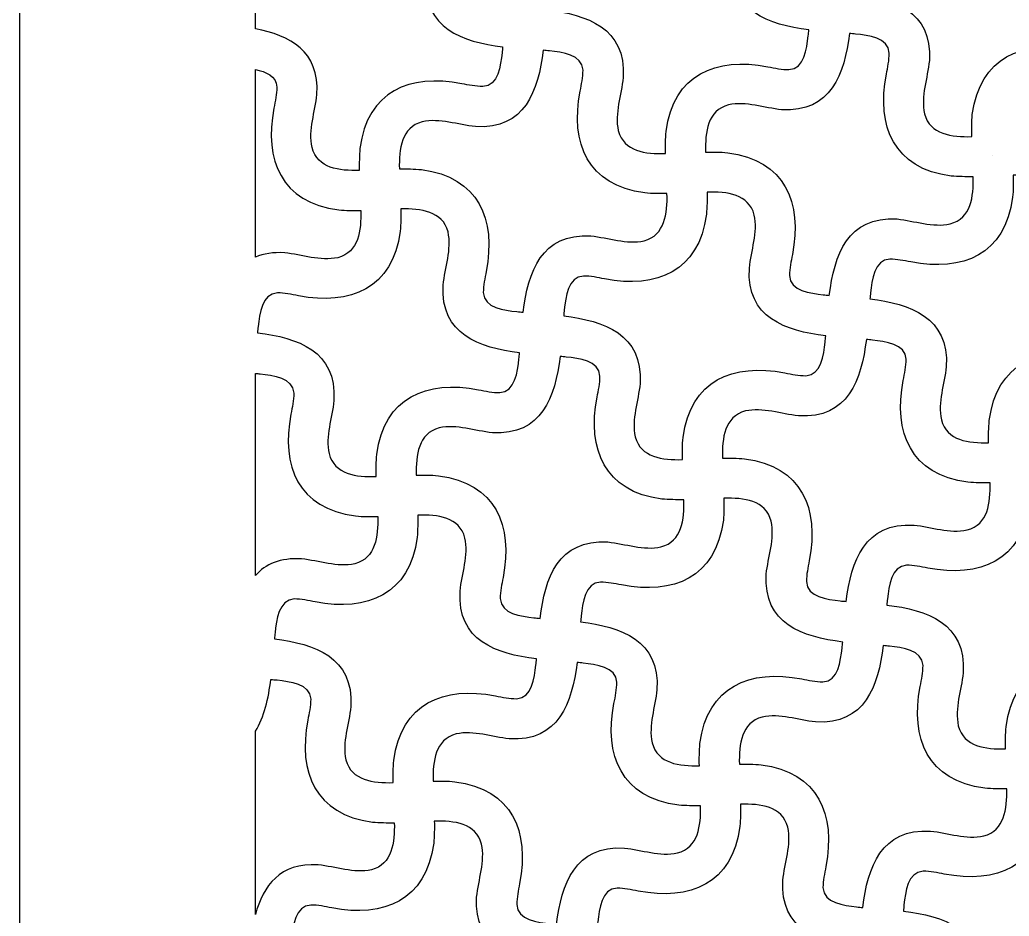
# Model space of a CAD drawing. Header units: centimetres. Extents: x 14.9 to 19.8, y -9 to 9.
# Drawn here: x 14.876 to 17.282, y -0.349 to 1.831 of the extents above; entities that cross this region are included whole.
import ezdxf

# ---------------------------------------------------------------- set-up
doc = ezdxf.new("R2010")
doc.units = ezdxf.units.CM
doc.header["$MEASUREMENT"] = 0
doc.layers.add('layer 1', color=7, linetype='Continuous')

msp = doc.modelspace()

# ---------------------------------------------------------------- linework, layer by layer
at = {"layer": 'layer 1', "color": 250}
msp.add_open_spline([(19.7855, 9.00077), (18.14914, 9.00077), (16.51278, 9.00077), (14.87641, 9.00077), (14.87641, 9.00077), (14.87641, 3.53168), (14.87641, -1.93741), (14.87641, -7.4065), (14.87641, -7.4065), (14.87643, -7.4065), (14.87644, -7.4065), (14.87645, -7.4065), (14.87645, -7.4065), (14.87645, -7.93741), (14.87645, -8.46832), (14.87645, -8.99923), (14.87645, -8.99923), (15.06736, -8.99923), (15.25827, -8.99923), (15.44918, -8.99923), (15.44918, -8.99923), (15.44918, -8.91741), (15.44918, -8.83559), (15.44918, -8.75378), (15.44918, -8.75378), (15.65112, -8.75378), (15.85306, -8.75378), (16.055, -8.75378), (16.055, -8.75378), (16.055, -8.5939), (16.055, -8.43402), (16.055, -8.27413), (16.055, -8.27413), (16.1367, -8.27251), (16.2184, -8.27088), (16.30009, -8.26924), (16.30009, -8.26924), (16.3146, -8.31061), (16.33361, -8.34649), (16.36518, -8.37815), (16.36518, -8.37815), (16.39609, -8.40916), (16.42803, -8.42833), (16.46555, -8.43705), (16.46555, -8.43705), (16.5152, -8.4486), (16.56764, -8.44357), (16.6075, -8.4088), (16.6075, -8.4088), (16.64607, -8.37513), (16.66833, -8.32123), (16.67633, -8.2698), (16.67633, -8.2698), (16.69915, -8.27211), (16.71856, -8.27158), (16.73687, -8.26896), (16.73687, -8.26896), (16.82824, -8.25588), (16.87139, -8.19807), (16.87911, -8.11089), (16.87911, -8.11089), (16.881, -8.08953), (16.87949, -8.06844), (16.87271, -8.04988), (16.87271, -8.04988), (16.87414, -8.05023), (16.87558, -8.05059), (16.87701, -8.05095), (16.87701, -8.05095), (16.90926, -8.0621), (16.9415, -8.07324), (16.97374, -8.08439), (16.97374, -8.08439), (16.99308, -8.28195), (17.14564, -8.43577), (17.33098, -8.43577), (17.33098, -8.43577), (17.51631, -8.43577), (17.66888, -8.28195), (17.68822, -8.08439), (17.68822, -8.08439), (17.72046, -8.07324), (17.7527, -8.0621), (17.78494, -8.05095), (17.78494, -8.05095), (17.78638, -8.05059), (17.78781, -8.05023), (17.78925, -8.04988), (17.78925, -8.04988), (17.78246, -8.06844), (17.78096, -8.08953), (17.78285, -8.11089), (17.78285, -8.11089), (17.79056, -8.19807), (17.83372, -8.25588), (17.92508, -8.26896), (17.92508, -8.26896), (17.94339, -8.27158), (17.96281, -8.27211), (17.98563, -8.2698), (17.98563, -8.2698), (17.99362, -8.32123), (18.01588, -8.37513), (18.05446, -8.4088), (18.05446, -8.4088), (18.09432, -8.44357), (18.14676, -8.4486), (18.19641, -8.43705), (18.19641, -8.43705), (18.23393, -8.42833), (18.26587, -8.40916), (18.29678, -8.37815), (18.29678, -8.37815), (18.32835, -8.34649), (18.34735, -8.31061), (18.36186, -8.26924), (18.36186, -8.26924), (18.44356, -8.27088), (18.52526, -8.27251), (18.60696, -8.27413), (18.60696, -8.27413), (18.60696, -8.43402), (18.60696, -8.5939), (18.60696, -8.75378), (18.60696, -8.75378), (18.80889, -8.75378), (19.01084, -8.75378), (19.21278, -8.75378), (19.21278, -8.75378), (19.21278, -8.83559), (19.21278, -8.91741), (19.21278, -8.99923), (19.21278, -8.99923), (19.40368, -8.99923), (19.59459, -8.99923), (19.7855, -8.99923), (19.7855, -8.99923), (19.7855, -8.46832), (19.7855, -7.93741), (19.7855, -7.4065), (19.7855, -7.4065), (19.7855, -1.93741), (19.7855, 3.53168), (19.7855, 9.00077)], degree=3, knots=[0, 0, 0, 0, 0.027027, 0.027027, 0.027027, 0.027027, 0.0540541, 0.0540541, 0.0540541, 0.0540541, 0.0810811, 0.0810811, 0.0810811, 0.0810811, 0.1081081, 0.1081081, 0.1081081, 0.1081081, 0.1351351, 0.1351351, 0.1351351, 0.1351351, 0.1621622, 0.1621622, 0.1621622, 0.1621622, 0.1891892, 0.1891892, 0.1891892, 0.1891892, 0.2162162, 0.2162162, 0.2162162, 0.2162162, 0.2432432, 0.2432432, 0.2432432, 0.2432432, 0.2702703, 0.2702703, 0.2702703, 0.2702703, 0.2972973, 0.2972973, 0.2972973, 0.2972973, 0.3243243, 0.3243243, 0.3243243, 0.3243243, 0.3513514, 0.3513514, 0.3513514, 0.3513514, 0.3783784, 0.3783784, 0.3783784, 0.3783784, 0.4054054, 0.4054054, 0.4054054, 0.4054054, 0.4324324, 0.4324324, 0.4324324, 0.4324324, 0.4594595, 0.4594595, 0.4594595, 0.4594595, 0.4864865, 0.4864865, 0.4864865, 0.4864865, 0.5135135, 0.5135135, 0.5135135, 0.5135135, 0.5405405, 0.5405405, 0.5405405, 0.5405405, 0.5675676, 0.5675676, 0.5675676, 0.5675676, 0.5945946, 0.5945946, 0.5945946, 0.5945946, 0.6216216, 0.6216216, 0.6216216, 0.6216216, 0.6486486, 0.6486486, 0.6486486, 0.6486486, 0.6756757, 0.6756757, 0.6756757, 0.6756757, 0.7027027, 0.7027027, 0.7027027, 0.7027027, 0.7297297, 0.7297297, 0.7297297, 0.7297297, 0.7567568, 0.7567568, 0.7567568, 0.7567568, 0.7837838, 0.7837838, 0.7837838, 0.7837838, 0.8108108, 0.8108108, 0.8108108, 0.8108108, 0.8378378, 0.8378378, 0.8378378, 0.8378378, 0.8648649, 0.8648649, 0.8648649, 0.8648649, 0.8918919, 0.8918919, 0.8918919, 0.8918919, 0.9189189, 0.9189189, 0.9189189, 0.9189189, 0.9459459, 0.9459459, 0.9459459, 0.9459459, 1, 1, 1, 1], dxfattribs=at)
at = {"layer": 'layer 1', "color": 7}
for points, knots in [([(17.19051, 1.5465), (17.14209, 1.54537), (17.0892, 1.55131), (17.07572, 1.6022), (17.07572, 1.6022), (17.06632, 1.64505), (17.08329, 1.68885), (17.08758, 1.7315), (17.08758, 1.7315), (17.0948, 1.85198), (16.99972, 1.88413), (16.90184, 1.89627), (16.90184, 1.89627), (16.90231, 1.90131), (16.90281, 1.9063), (16.90336, 1.9112), (16.90336, 1.9112), (16.9069, 1.94158), (16.91206, 1.99131), (16.95013, 1.9931), (16.95013, 1.9931), (16.96743, 1.9929), (16.98436, 1.98935), (17.00129, 1.98606), (17.00129, 1.98606), (17.12754, 1.96173), (17.23064, 2.00372), (17.24884, 2.14336), (17.24884, 2.14336), (17.2504, 2.16135), (17.25059, 2.17923), (17.25029, 2.19714), (17.25029, 2.19714), (17.29871, 2.19827), (17.3516, 2.19233), (17.36508, 2.14144), (17.36508, 2.14144), (17.37448, 2.09857), (17.35751, 2.05479), (17.35322, 2.01214), (17.35322, 2.01214), (17.346, 1.89165), (17.44107, 1.85951), (17.53895, 1.84736), (17.53895, 1.84736), (17.53848, 1.84233), (17.53799, 1.83734), (17.53744, 1.83243), (17.53744, 1.83243), (17.5339, 1.80206), (17.52873, 1.75233), (17.49066, 1.75053), (17.49066, 1.75053), (17.47336, 1.75074), (17.45644, 1.75429), (17.43951, 1.75757), (17.43951, 1.75757), (17.31326, 1.78191), (17.21016, 1.73991), (17.19196, 1.60028), (17.19196, 1.60028), (17.1904, 1.58228), (17.19021, 1.56441), (17.19051, 1.5465)], [0, 0, 0, 0, 0.0588235, 0.0588235, 0.0588235, 0.0588235, 0.1176471, 0.1176471, 0.1176471, 0.1176471, 0.1764706, 0.1764706, 0.1764706, 0.1764706, 0.2352941, 0.2352941, 0.2352941, 0.2352941, 0.2941176, 0.2941176, 0.2941176, 0.2941176, 0.3529412, 0.3529412, 0.3529412, 0.3529412, 0.4117647, 0.4117647, 0.4117647, 0.4117647, 0.4705882, 0.4705882, 0.4705882, 0.4705882, 0.5294118, 0.5294118, 0.5294118, 0.5294118, 0.5882353, 0.5882353, 0.5882353, 0.5882353, 0.6470588, 0.6470588, 0.6470588, 0.6470588, 0.7058824, 0.7058824, 0.7058824, 0.7058824, 0.7647059, 0.7647059, 0.7647059, 0.7647059, 0.8235294, 0.8235294, 0.8235294, 0.8235294, 0.8823529, 0.8823529, 0.8823529, 0.8823529, 1, 1, 1, 1]), ([(16.1575, 1.85517), (16.15796, 1.8602), (16.15846, 1.86519), (16.15901, 1.8701), (16.15901, 1.8701), (16.16255, 1.90048), (16.16771, 1.9502), (16.20578, 1.95199), (16.20578, 1.95199), (16.22309, 1.9518), (16.24001, 1.94824), (16.25694, 1.94496), (16.25694, 1.94496), (16.3832, 1.92063), (16.48629, 1.96261), (16.50449, 2.10225), (16.50449, 2.10225), (16.50604, 2.12025), (16.50624, 2.13811), (16.50594, 2.15603), (16.50594, 2.15603), (16.55436, 2.15716), (16.60725, 2.15122), (16.62073, 2.10032), (16.62073, 2.10032), (16.63014, 2.05747), (16.61316, 2.01367), (16.60887, 1.97102), (16.60887, 1.97102), (16.60165, 1.85055), (16.69672, 1.8184), (16.7946, 1.80625), (16.7946, 1.80625), (16.79414, 1.80122), (16.79363, 1.79623), (16.79309, 1.79132), (16.79309, 1.79132), (16.78955, 1.76095), (16.78439, 1.71122), (16.74632, 1.70943), (16.74632, 1.70943), (16.72901, 1.70962), (16.71209, 1.71318), (16.69516, 1.71646), (16.69516, 1.71646), (16.5689, 1.74079), (16.4658, 1.69881), (16.44761, 1.55917), (16.44761, 1.55917), (16.44605, 1.54118), (16.44585, 1.5233), (16.44616, 1.5054), (16.44616, 1.5054), (16.39773, 1.50426), (16.34485, 1.5102), (16.33137, 1.56109), (16.33137, 1.56109), (16.32197, 1.60395), (16.33894, 1.64775), (16.34324, 1.6904), (16.34324, 1.6904), (16.35044, 1.81087), (16.25538, 1.84302), (16.1575, 1.85517)], [0, 0, 0, 0, 0.0588235, 0.0588235, 0.0588235, 0.0588235, 0.1176471, 0.1176471, 0.1176471, 0.1176471, 0.1764706, 0.1764706, 0.1764706, 0.1764706, 0.2352941, 0.2352941, 0.2352941, 0.2352941, 0.2941176, 0.2941176, 0.2941176, 0.2941176, 0.3529412, 0.3529412, 0.3529412, 0.3529412, 0.4117647, 0.4117647, 0.4117647, 0.4117647, 0.4705882, 0.4705882, 0.4705882, 0.4705882, 0.5294118, 0.5294118, 0.5294118, 0.5294118, 0.5882353, 0.5882353, 0.5882353, 0.5882353, 0.6470588, 0.6470588, 0.6470588, 0.6470588, 0.7058824, 0.7058824, 0.7058824, 0.7058824, 0.7647059, 0.7647059, 0.7647059, 0.7647059, 0.8235294, 0.8235294, 0.8235294, 0.8235294, 0.8823529, 0.8823529, 0.8823529, 0.8823529, 1, 1, 1, 1]), ([(15.44915, 1.9083), (15.44915, 1.87503), (15.44915, 1.84177), (15.44915, 1.8085), (15.44915, 1.8085), (15.53297, 1.79261), (15.60521, 1.75487), (15.59888, 1.64929), (15.59888, 1.64929), (15.59459, 1.60664), (15.57762, 1.56284), (15.58702, 1.51999), (15.58702, 1.51999), (15.6005, 1.46909), (15.65339, 1.46315), (15.70181, 1.46428), (15.70181, 1.46428), (15.70151, 1.48219), (15.70171, 1.50006), (15.70326, 1.51806), (15.70326, 1.51806), (15.72146, 1.6577), (15.82456, 1.69969), (15.95081, 1.67535), (15.95081, 1.67535), (15.96774, 1.67207), (15.98466, 1.66851), (16.00197, 1.66833), (16.00197, 1.66833), (16.04003, 1.67011), (16.0452, 1.71985), (16.04874, 1.75022), (16.04874, 1.75022), (16.04929, 1.75513), (16.04979, 1.76011), (16.05025, 1.76515), (16.05025, 1.76515), (15.95237, 1.77729), (15.8573, 1.80945), (15.86451, 1.92992), (15.86451, 1.92992), (15.8688, 1.97257), (15.88578, 2.01637), (15.87638, 2.05922), (15.87638, 2.05922), (15.8629, 2.11011), (15.81002, 2.11605), (15.7616, 2.11492), (15.7616, 2.11492), (15.7619, 2.09701), (15.7617, 2.07913), (15.76014, 2.06114), (15.76014, 2.06114), (15.74195, 1.9215), (15.63885, 1.87952), (15.51259, 1.90385), (15.51259, 1.90385), (15.49566, 1.90714), (15.47874, 1.91068), (15.46143, 1.91088), (15.46143, 1.91088), (15.45688, 1.91067), (15.45281, 1.90977), (15.44915, 1.9083)], [0, 0, 0, 0, 0.0588235, 0.0588235, 0.0588235, 0.0588235, 0.1176471, 0.1176471, 0.1176471, 0.1176471, 0.1764706, 0.1764706, 0.1764706, 0.1764706, 0.2352941, 0.2352941, 0.2352941, 0.2352941, 0.2941176, 0.2941176, 0.2941176, 0.2941176, 0.3529412, 0.3529412, 0.3529412, 0.3529412, 0.4117647, 0.4117647, 0.4117647, 0.4117647, 0.4705882, 0.4705882, 0.4705882, 0.4705882, 0.5294118, 0.5294118, 0.5294118, 0.5294118, 0.5882353, 0.5882353, 0.5882353, 0.5882353, 0.6470588, 0.6470588, 0.6470588, 0.6470588, 0.7058824, 0.7058824, 0.7058824, 0.7058824, 0.7647059, 0.7647059, 0.7647059, 0.7647059, 0.8235294, 0.8235294, 0.8235294, 0.8235294, 0.8823529, 0.8823529, 0.8823529, 0.8823529, 1, 1, 1, 1]), ([(16.54347, 1.50897), (16.54234, 1.5574), (16.54826, 1.61029), (16.59916, 1.62377), (16.59916, 1.62377), (16.64202, 1.63317), (16.68582, 1.61619), (16.72847, 1.61191), (16.72847, 1.61191), (16.84894, 1.60469), (16.88109, 1.69976), (16.89323, 1.79764), (16.89323, 1.79764), (16.89827, 1.79718), (16.90325, 1.79667), (16.90816, 1.79613), (16.90816, 1.79613), (16.93854, 1.79259), (16.98828, 1.78742), (16.99006, 1.74936), (16.99006, 1.74936), (16.98986, 1.73206), (16.98632, 1.71513), (16.98303, 1.6982), (16.98303, 1.6982), (16.9587, 1.57194), (17.00068, 1.46884), (17.14031, 1.45064), (17.14031, 1.45064), (17.15832, 1.44909), (17.17619, 1.44889), (17.1941, 1.44919), (17.1941, 1.44919), (17.19523, 1.40077), (17.18929, 1.34789), (17.13839, 1.33441), (17.13839, 1.33441), (17.09555, 1.32501), (17.05175, 1.34199), (17.00909, 1.34627), (17.00909, 1.34627), (16.88862, 1.35348), (16.85647, 1.25841), (16.84432, 1.16054), (16.84432, 1.16054), (16.83929, 1.161), (16.83431, 1.1615), (16.8294, 1.16205), (16.8294, 1.16205), (16.79902, 1.16558), (16.74929, 1.17076), (16.74749, 1.20882), (16.74749, 1.20882), (16.74769, 1.22613), (16.75124, 1.24305), (16.75453, 1.25997), (16.75453, 1.25997), (16.77886, 1.38624), (16.73687, 1.48934), (16.59724, 1.50753), (16.59724, 1.50753), (16.57925, 1.50909), (16.56137, 1.50927), (16.54347, 1.50897)], [0, 0, 0, 0, 0.0588235, 0.0588235, 0.0588235, 0.0588235, 0.1176471, 0.1176471, 0.1176471, 0.1176471, 0.1764706, 0.1764706, 0.1764706, 0.1764706, 0.2352941, 0.2352941, 0.2352941, 0.2352941, 0.2941176, 0.2941176, 0.2941176, 0.2941176, 0.3529412, 0.3529412, 0.3529412, 0.3529412, 0.4117647, 0.4117647, 0.4117647, 0.4117647, 0.4705882, 0.4705882, 0.4705882, 0.4705882, 0.5294118, 0.5294118, 0.5294118, 0.5294118, 0.5882353, 0.5882353, 0.5882353, 0.5882353, 0.6470588, 0.6470588, 0.6470588, 0.6470588, 0.7058824, 0.7058824, 0.7058824, 0.7058824, 0.7647059, 0.7647059, 0.7647059, 0.7647059, 0.8235294, 0.8235294, 0.8235294, 0.8235294, 0.8823529, 0.8823529, 0.8823529, 0.8823529, 1, 1, 1, 1]), ([(15.79911, 1.46787), (15.79798, 1.51629), (15.80392, 1.56918), (15.85481, 1.58266), (15.85481, 1.58266), (15.89767, 1.59207), (15.94147, 1.57509), (15.98411, 1.5708), (15.98411, 1.5708), (16.10459, 1.56358), (16.13674, 1.65866), (16.14889, 1.75653), (16.14889, 1.75653), (16.15392, 1.75607), (16.15891, 1.75557), (16.16381, 1.75502), (16.16381, 1.75502), (16.1942, 1.75148), (16.24392, 1.74632), (16.24572, 1.70825), (16.24572, 1.70825), (16.24552, 1.69095), (16.24196, 1.67402), (16.23869, 1.65709), (16.23869, 1.65709), (16.21435, 1.53084), (16.25633, 1.42774), (16.39596, 1.40954), (16.39596, 1.40954), (16.41396, 1.40799), (16.43184, 1.40779), (16.44975, 1.40809), (16.44975, 1.40809), (16.45088, 1.35967), (16.44494, 1.30678), (16.39404, 1.29331), (16.39404, 1.29331), (16.35119, 1.2839), (16.30739, 1.30087), (16.26474, 1.30516), (16.26474, 1.30516), (16.14427, 1.31238), (16.11212, 1.2173), (16.09998, 1.11943), (16.09998, 1.11943), (16.09494, 1.1199), (16.08995, 1.12039), (16.08504, 1.12094), (16.08504, 1.12094), (16.05467, 1.12448), (16.00494, 1.12964), (16.00315, 1.16772), (16.00315, 1.16772), (16.00335, 1.18502), (16.00689, 1.20194), (16.01018, 1.21887), (16.01018, 1.21887), (16.03451, 1.34513), (15.99253, 1.44823), (15.85289, 1.46642), (15.85289, 1.46642), (15.83489, 1.46798), (15.81702, 1.46818), (15.79911, 1.46787)], [0, 0, 0, 0, 0.0588235, 0.0588235, 0.0588235, 0.0588235, 0.1176471, 0.1176471, 0.1176471, 0.1176471, 0.1764706, 0.1764706, 0.1764706, 0.1764706, 0.2352941, 0.2352941, 0.2352941, 0.2352941, 0.2941176, 0.2941176, 0.2941176, 0.2941176, 0.3529412, 0.3529412, 0.3529412, 0.3529412, 0.4117647, 0.4117647, 0.4117647, 0.4117647, 0.4705882, 0.4705882, 0.4705882, 0.4705882, 0.5294118, 0.5294118, 0.5294118, 0.5294118, 0.5882353, 0.5882353, 0.5882353, 0.5882353, 0.6470588, 0.6470588, 0.6470588, 0.6470588, 0.7058824, 0.7058824, 0.7058824, 0.7058824, 0.7647059, 0.7647059, 0.7647059, 0.7647059, 0.8235294, 0.8235294, 0.8235294, 0.8235294, 0.8823529, 0.8823529, 0.8823529, 0.8823529, 1, 1, 1, 1]), ([(15.44915, 1.70966), (15.44915, 1.55759), (15.44915, 1.40552), (15.44915, 1.25345), (15.44915, 1.25345), (15.4686, 1.26179), (15.49205, 1.26575), (15.52039, 1.26405), (15.52039, 1.26405), (15.56304, 1.25977), (15.60684, 1.24279), (15.64969, 1.25219), (15.64969, 1.25219), (15.70059, 1.26567), (15.70653, 1.31856), (15.70541, 1.36698), (15.70541, 1.36698), (15.6875, 1.36668), (15.66962, 1.36687), (15.65162, 1.36842), (15.65162, 1.36842), (15.51199, 1.38663), (15.47, 1.48973), (15.49433, 1.61599), (15.49433, 1.61599), (15.49762, 1.63292), (15.50116, 1.64984), (15.50136, 1.66714), (15.50136, 1.66714), (15.50009, 1.69417), (15.47466, 1.70461), (15.44915, 1.70966)], [0, 0, 0, 0, 0.1111111, 0.1111111, 0.1111111, 0.1111111, 0.2222222, 0.2222222, 0.2222222, 0.2222222, 0.3333333, 0.3333333, 0.3333333, 0.3333333, 0.4444444, 0.4444444, 0.4444444, 0.4444444, 0.5555556, 0.5555556, 0.5555556, 0.5555556, 0.6666667, 0.6666667, 0.6666667, 0.6666667, 0.7777778, 0.7777778, 0.7777778, 0.7777778, 1, 1, 1, 1]), ([(17.24095, 1.49964), (17.24095, 1.49964), (17.24095, 1.49964), (17.24095, 1.49964), (17.24095, 1.49964), (17.24095, 1.49964), (17.24095, 1.49964), (17.24095, 1.49964), (17.24095, 1.49964), (17.24095, 1.49964), (17.24095, 1.49964), (17.24095, 1.49964), (17.24095, 1.49964), (17.24095, 1.49964), (17.24095, 1.49964), (17.24095, 1.49964)], [0, 0, 0, 0, 0.2, 0.2, 0.2, 0.2, 0.4, 0.4, 0.4, 0.4, 0.6, 0.6, 0.6, 0.6, 1, 1, 1, 1]), ([(17.23162, 0.80215), (17.18319, 0.80102), (17.13031, 0.80696), (17.11683, 0.85786), (17.11683, 0.85786), (17.10743, 0.90071), (17.12439, 0.94451), (17.12869, 0.98715), (17.12869, 0.98715), (17.13591, 1.10763), (17.04083, 1.13978), (16.94296, 1.15192), (16.94296, 1.15192), (16.94343, 1.15697), (16.94392, 1.16195), (16.94447, 1.16685), (16.94447, 1.16685), (16.948, 1.19723), (16.95318, 1.24697), (16.99124, 1.24875), (16.99124, 1.24875), (17.00854, 1.24855), (17.02547, 1.24501), (17.04239, 1.24172), (17.04239, 1.24172), (17.16865, 1.21739), (17.27176, 1.25938), (17.28995, 1.39901), (17.28995, 1.39901), (17.29151, 1.417), (17.2917, 1.43488), (17.29139, 1.4528), (17.29139, 1.4528), (17.33982, 1.45392), (17.39271, 1.44798), (17.40619, 1.39708), (17.40619, 1.39708), (17.41559, 1.35423), (17.39861, 1.31043), (17.39433, 1.26778), (17.39433, 1.26778), (17.38711, 1.14731), (17.48218, 1.11516), (17.58006, 1.10301), (17.58006, 1.10301), (17.57959, 1.09797), (17.5791, 1.09299), (17.57855, 1.08809), (17.57855, 1.08809), (17.57501, 1.05771), (17.56984, 1.00797), (17.53177, 1.00619), (17.53177, 1.00619), (17.51448, 1.00638), (17.49755, 1.00994), (17.48061, 1.01321), (17.48061, 1.01321), (17.35436, 1.03755), (17.25126, 0.99556), (17.23306, 0.85593), (17.23306, 0.85593), (17.23151, 0.83793), (17.23131, 0.82005), (17.23162, 0.80215)], [0, 0, 0, 0, 0.0588235, 0.0588235, 0.0588235, 0.0588235, 0.1176471, 0.1176471, 0.1176471, 0.1176471, 0.1764706, 0.1764706, 0.1764706, 0.1764706, 0.2352941, 0.2352941, 0.2352941, 0.2352941, 0.2941176, 0.2941176, 0.2941176, 0.2941176, 0.3529412, 0.3529412, 0.3529412, 0.3529412, 0.4117647, 0.4117647, 0.4117647, 0.4117647, 0.4705882, 0.4705882, 0.4705882, 0.4705882, 0.5294118, 0.5294118, 0.5294118, 0.5294118, 0.5882353, 0.5882353, 0.5882353, 0.5882353, 0.6470588, 0.6470588, 0.6470588, 0.6470588, 0.7058824, 0.7058824, 0.7058824, 0.7058824, 0.7647059, 0.7647059, 0.7647059, 0.7647059, 0.8235294, 0.8235294, 0.8235294, 0.8235294, 0.8823529, 0.8823529, 0.8823529, 0.8823529, 1, 1, 1, 1]), ([(16.48727, 0.76104), (16.43884, 0.7599), (16.38596, 0.76585), (16.37247, 0.81675), (16.37247, 0.81675), (16.36309, 0.8596), (16.38005, 0.9034), (16.38434, 0.94604), (16.38434, 0.94604), (16.39156, 1.06652), (16.29648, 1.09867), (16.19861, 1.11081), (16.19861, 1.11081), (16.19908, 1.11585), (16.19957, 1.12083), (16.20012, 1.12574), (16.20012, 1.12574), (16.20365, 1.15612), (16.20882, 1.20586), (16.24689, 1.20764), (16.24689, 1.20764), (16.2642, 1.20744), (16.28112, 1.2039), (16.29805, 1.20061), (16.29805, 1.20061), (16.42431, 1.17628), (16.52741, 1.21826), (16.5456, 1.3579), (16.5456, 1.3579), (16.54716, 1.3759), (16.54735, 1.39378), (16.54705, 1.41168), (16.54705, 1.41168), (16.59548, 1.41281), (16.64835, 1.40687), (16.66184, 1.35597), (16.66184, 1.35597), (16.67124, 1.31312), (16.65427, 1.26933), (16.64998, 1.22667), (16.64998, 1.22667), (16.64276, 1.1062), (16.73783, 1.07405), (16.83571, 1.0619), (16.83571, 1.0619), (16.83525, 1.05687), (16.83474, 1.05189), (16.83419, 1.04698), (16.83419, 1.04698), (16.83066, 1.0166), (16.8255, 0.96687), (16.78742, 0.96508), (16.78742, 0.96508), (16.77013, 0.96528), (16.7532, 0.96882), (16.73627, 0.97211), (16.73627, 0.97211), (16.61001, 0.99644), (16.50692, 0.95445), (16.48872, 0.81483), (16.48872, 0.81483), (16.48716, 0.79683), (16.48697, 0.77895), (16.48727, 0.76104)], [0, 0, 0, 0, 0.0588235, 0.0588235, 0.0588235, 0.0588235, 0.1176471, 0.1176471, 0.1176471, 0.1176471, 0.1764706, 0.1764706, 0.1764706, 0.1764706, 0.2352941, 0.2352941, 0.2352941, 0.2352941, 0.2941176, 0.2941176, 0.2941176, 0.2941176, 0.3529412, 0.3529412, 0.3529412, 0.3529412, 0.4117647, 0.4117647, 0.4117647, 0.4117647, 0.4705882, 0.4705882, 0.4705882, 0.4705882, 0.5294118, 0.5294118, 0.5294118, 0.5294118, 0.5882353, 0.5882353, 0.5882353, 0.5882353, 0.6470588, 0.6470588, 0.6470588, 0.6470588, 0.7058824, 0.7058824, 0.7058824, 0.7058824, 0.7647059, 0.7647059, 0.7647059, 0.7647059, 0.8235294, 0.8235294, 0.8235294, 0.8235294, 0.8823529, 0.8823529, 0.8823529, 0.8823529, 1, 1, 1, 1]), ([(15.74292, 0.71993), (15.6945, 0.7188), (15.64161, 0.72474), (15.62813, 0.77564), (15.62813, 0.77564), (15.61873, 0.81849), (15.6357, 0.86229), (15.63999, 0.90494), (15.63999, 0.90494), (15.6472, 1.02542), (15.55213, 1.05757), (15.45426, 1.0697), (15.45426, 1.0697), (15.45472, 1.07475), (15.45522, 1.07973), (15.45577, 1.08464), (15.45577, 1.08464), (15.4593, 1.11502), (15.46447, 1.16475), (15.50254, 1.16654), (15.50254, 1.16654), (15.51984, 1.16634), (15.53677, 1.16279), (15.55369, 1.1595), (15.55369, 1.1595), (15.67995, 1.13517), (15.78305, 1.17716), (15.80125, 1.3168), (15.80125, 1.3168), (15.80281, 1.33479), (15.803, 1.35266), (15.8027, 1.37058), (15.8027, 1.37058), (15.85112, 1.3717), (15.90401, 1.36577), (15.91749, 1.31486), (15.91749, 1.31486), (15.92689, 1.27201), (15.90992, 1.22822), (15.90563, 1.18557), (15.90563, 1.18557), (15.89841, 1.06509), (15.99349, 1.03295), (16.09135, 1.0208), (16.09135, 1.0208), (16.0909, 1.01576), (16.09039, 1.01078), (16.08985, 1.00587), (16.08985, 1.00587), (16.08632, 0.97549), (16.08114, 0.92576), (16.04307, 0.92397), (16.04307, 0.92397), (16.02578, 0.92416), (16.00886, 0.92772), (15.99191, 0.931), (15.99191, 0.931), (15.86567, 0.95534), (15.76256, 0.91335), (15.74436, 0.77372), (15.74436, 0.77372), (15.74281, 0.75571), (15.74262, 0.73783), (15.74292, 0.71993)], [0, 0, 0, 0, 0.0588235, 0.0588235, 0.0588235, 0.0588235, 0.1176471, 0.1176471, 0.1176471, 0.1176471, 0.1764706, 0.1764706, 0.1764706, 0.1764706, 0.2352941, 0.2352941, 0.2352941, 0.2352941, 0.2941176, 0.2941176, 0.2941176, 0.2941176, 0.3529412, 0.3529412, 0.3529412, 0.3529412, 0.4117647, 0.4117647, 0.4117647, 0.4117647, 0.4705882, 0.4705882, 0.4705882, 0.4705882, 0.5294118, 0.5294118, 0.5294118, 0.5294118, 0.5882353, 0.5882353, 0.5882353, 0.5882353, 0.6470588, 0.6470588, 0.6470588, 0.6470588, 0.7058824, 0.7058824, 0.7058824, 0.7058824, 0.7647059, 0.7647059, 0.7647059, 0.7647059, 0.8235294, 0.8235294, 0.8235294, 0.8235294, 0.8823529, 0.8823529, 0.8823529, 0.8823529, 1, 1, 1, 1]), ([(16.88543, 0.41619), (16.88039, 0.41665), (16.87541, 0.41715), (16.8705, 0.4177), (16.8705, 0.4177), (16.84013, 0.42123), (16.79039, 0.4264), (16.7886, 0.46447), (16.7886, 0.46447), (16.7888, 0.48177), (16.79236, 0.49869), (16.79564, 0.51563), (16.79564, 0.51563), (16.81997, 0.64188), (16.77798, 0.74498), (16.63835, 0.76319), (16.63835, 0.76319), (16.62035, 0.76474), (16.60247, 0.76493), (16.58457, 0.76463), (16.58457, 0.76463), (16.58345, 0.81305), (16.58937, 0.86595), (16.64027, 0.87942), (16.64027, 0.87942), (16.68312, 0.88882), (16.72693, 0.87185), (16.76958, 0.86756), (16.76958, 0.86756), (16.89005, 0.86035), (16.92219, 0.95542), (16.93434, 1.05329), (16.93434, 1.05329), (16.93939, 1.05283), (16.94437, 1.05232), (16.94928, 1.05178), (16.94928, 1.05178), (16.97965, 1.04825), (17.02939, 1.04307), (17.03117, 1.005), (17.03117, 1.005), (17.03097, 0.98771), (17.02743, 0.97079), (17.02414, 0.95385), (17.02414, 0.95385), (16.99981, 0.82759), (17.0418, 0.72449), (17.18143, 0.7063), (17.18143, 0.7063), (17.19942, 0.70474), (17.2173, 0.70455), (17.2352, 0.70484), (17.2352, 0.70484), (17.23634, 0.65642), (17.23039, 0.60354), (17.1795, 0.59006), (17.1795, 0.59006), (17.13665, 0.58065), (17.09285, 0.59763), (17.05021, 0.60192), (17.05021, 0.60192), (16.92973, 0.60914), (16.89758, 0.51406), (16.88543, 0.41619)], [0, 0, 0, 0, 0.0588235, 0.0588235, 0.0588235, 0.0588235, 0.1176471, 0.1176471, 0.1176471, 0.1176471, 0.1764706, 0.1764706, 0.1764706, 0.1764706, 0.2352941, 0.2352941, 0.2352941, 0.2352941, 0.2941176, 0.2941176, 0.2941176, 0.2941176, 0.3529412, 0.3529412, 0.3529412, 0.3529412, 0.4117647, 0.4117647, 0.4117647, 0.4117647, 0.4705882, 0.4705882, 0.4705882, 0.4705882, 0.5294118, 0.5294118, 0.5294118, 0.5294118, 0.5882353, 0.5882353, 0.5882353, 0.5882353, 0.6470588, 0.6470588, 0.6470588, 0.6470588, 0.7058824, 0.7058824, 0.7058824, 0.7058824, 0.7647059, 0.7647059, 0.7647059, 0.7647059, 0.8235294, 0.8235294, 0.8235294, 0.8235294, 0.8823529, 0.8823529, 0.8823529, 0.8823529, 1, 1, 1, 1]), ([(15.84022, 0.72352), (15.83909, 0.77194), (15.84503, 0.82483), (15.89593, 0.83831), (15.89593, 0.83831), (15.93878, 0.84772), (15.98257, 0.83074), (16.02522, 0.82645), (16.02522, 0.82645), (16.1457, 0.81923), (16.17785, 0.91431), (16.18999, 1.01218), (16.18999, 1.01218), (16.19503, 1.01172), (16.20002, 1.01121), (16.20492, 1.01067), (16.20492, 1.01067), (16.2353, 1.00714), (16.28503, 1.00197), (16.28682, 0.9639), (16.28682, 0.9639), (16.28662, 0.9466), (16.28308, 0.92967), (16.27979, 0.91274), (16.27979, 0.91274), (16.25546, 0.78648), (16.29744, 0.68338), (16.43708, 0.66519), (16.43708, 0.66519), (16.45507, 0.66363), (16.47296, 0.66343), (16.49086, 0.66373), (16.49086, 0.66373), (16.49198, 0.61531), (16.48605, 0.56243), (16.43515, 0.54895), (16.43515, 0.54895), (16.39229, 0.53955), (16.3485, 0.55653), (16.30585, 0.56082), (16.30585, 0.56082), (16.18537, 0.56803), (16.15323, 0.47296), (16.14108, 0.37508), (16.14108, 0.37508), (16.13604, 0.37554), (16.13106, 0.37604), (16.12616, 0.37659), (16.12616, 0.37659), (16.09577, 0.38013), (16.04604, 0.3853), (16.04425, 0.42336), (16.04425, 0.42336), (16.04445, 0.44067), (16.04801, 0.45759), (16.05128, 0.47452), (16.05128, 0.47452), (16.07562, 0.60078), (16.03363, 0.70389), (15.894, 0.72207), (15.894, 0.72207), (15.876, 0.72362), (15.85813, 0.72382), (15.84022, 0.72352)], [0, 0, 0, 0, 0.0588235, 0.0588235, 0.0588235, 0.0588235, 0.1176471, 0.1176471, 0.1176471, 0.1176471, 0.1764706, 0.1764706, 0.1764706, 0.1764706, 0.2352941, 0.2352941, 0.2352941, 0.2352941, 0.2941176, 0.2941176, 0.2941176, 0.2941176, 0.3529412, 0.3529412, 0.3529412, 0.3529412, 0.4117647, 0.4117647, 0.4117647, 0.4117647, 0.4705882, 0.4705882, 0.4705882, 0.4705882, 0.5294118, 0.5294118, 0.5294118, 0.5294118, 0.5882353, 0.5882353, 0.5882353, 0.5882353, 0.6470588, 0.6470588, 0.6470588, 0.6470588, 0.7058824, 0.7058824, 0.7058824, 0.7058824, 0.7647059, 0.7647059, 0.7647059, 0.7647059, 0.8235294, 0.8235294, 0.8235294, 0.8235294, 0.8823529, 0.8823529, 0.8823529, 0.8823529, 1, 1, 1, 1]), ([(15.44915, 0.97074), (15.44915, 0.80703), (15.44915, 0.64332), (15.44915, 0.4796), (15.44915, 0.4796), (15.47374, 0.50677), (15.50934, 0.52283), (15.5615, 0.5197), (15.5615, 0.5197), (15.60415, 0.51542), (15.64795, 0.49843), (15.6908, 0.50785), (15.6908, 0.50785), (15.74169, 0.52132), (15.74763, 0.57421), (15.7465, 0.62264), (15.7465, 0.62264), (15.7286, 0.62233), (15.71072, 0.62252), (15.69273, 0.62408), (15.69273, 0.62408), (15.55308, 0.64228), (15.51111, 0.74538), (15.53544, 0.87163), (15.53544, 0.87163), (15.53872, 0.88857), (15.54227, 0.90549), (15.54247, 0.92279), (15.54247, 0.92279), (15.54068, 0.96086), (15.49095, 0.96603), (15.46057, 0.96956), (15.46057, 0.96956), (15.4568, 0.96998), (15.45299, 0.97038), (15.44915, 0.97074)], [0, 0, 0, 0, 0.1, 0.1, 0.1, 0.1, 0.2, 0.2, 0.2, 0.2, 0.3, 0.3, 0.3, 0.3, 0.4, 0.4, 0.4, 0.4, 0.5, 0.5, 0.5, 0.5, 0.6, 0.6, 0.6, 0.6, 0.7, 0.7, 0.7, 0.7, 0.8, 0.8, 0.8, 0.8, 1, 1, 1, 1]), ([(17.27272, 0.0578), (17.2243, 0.05667), (17.17142, 0.06261), (17.15793, 0.11351), (17.15793, 0.11351), (17.14853, 0.15635), (17.16551, 0.20015), (17.1698, 0.2428), (17.1698, 0.2428), (17.17702, 0.36328), (17.08194, 0.39543), (16.98406, 0.40757), (16.98406, 0.40757), (16.98452, 0.41261), (16.98502, 0.41759), (16.98557, 0.4225), (16.98557, 0.4225), (16.98911, 0.45288), (16.99428, 0.50261), (17.03234, 0.5044), (17.03234, 0.5044), (17.04965, 0.5042), (17.06658, 0.50066), (17.0835, 0.49737), (17.0835, 0.49737), (17.20976, 0.47304), (17.31286, 0.51502), (17.33106, 0.65466), (17.33106, 0.65466), (17.33262, 0.67265), (17.33281, 0.69053), (17.33251, 0.70844), (17.33251, 0.70844), (17.38093, 0.70957), (17.43381, 0.70363), (17.4473, 0.65274), (17.4473, 0.65274), (17.45669, 0.60989), (17.43972, 0.56608), (17.43543, 0.52343), (17.43543, 0.52343), (17.42822, 0.40295), (17.5233, 0.37081), (17.62116, 0.35866), (17.62116, 0.35866), (17.6207, 0.35362), (17.6202, 0.34864), (17.61966, 0.34374), (17.61966, 0.34374), (17.61612, 0.31336), (17.61095, 0.26363), (17.57288, 0.26183), (17.57288, 0.26183), (17.55557, 0.26203), (17.53865, 0.26558), (17.52172, 0.26886), (17.52172, 0.26886), (17.39547, 0.2932), (17.29236, 0.25121), (17.27417, 0.11158), (17.27417, 0.11158), (17.27262, 0.09359), (17.27243, 0.07571), (17.27272, 0.0578)], [0, 0, 0, 0, 0.0588235, 0.0588235, 0.0588235, 0.0588235, 0.1176471, 0.1176471, 0.1176471, 0.1176471, 0.1764706, 0.1764706, 0.1764706, 0.1764706, 0.2352941, 0.2352941, 0.2352941, 0.2352941, 0.2941176, 0.2941176, 0.2941176, 0.2941176, 0.3529412, 0.3529412, 0.3529412, 0.3529412, 0.4117647, 0.4117647, 0.4117647, 0.4117647, 0.4705882, 0.4705882, 0.4705882, 0.4705882, 0.5294118, 0.5294118, 0.5294118, 0.5294118, 0.5882353, 0.5882353, 0.5882353, 0.5882353, 0.6470588, 0.6470588, 0.6470588, 0.6470588, 0.7058824, 0.7058824, 0.7058824, 0.7058824, 0.7647059, 0.7647059, 0.7647059, 0.7647059, 0.8235294, 0.8235294, 0.8235294, 0.8235294, 0.8823529, 0.8823529, 0.8823529, 0.8823529, 1, 1, 1, 1]), ([(16.58816, 0.66733), (16.63658, 0.66845), (16.68946, 0.66252), (16.70295, 0.61162), (16.70295, 0.61162), (16.71235, 0.56877), (16.69538, 0.52497), (16.69108, 0.48232), (16.69108, 0.48232), (16.68387, 0.36185), (16.77894, 0.3297), (16.87681, 0.31756), (16.87681, 0.31756), (16.87636, 0.31252), (16.87585, 0.30753), (16.87531, 0.30262), (16.87531, 0.30262), (16.87177, 0.27225), (16.8666, 0.22252), (16.82854, 0.22073), (16.82854, 0.22073), (16.81123, 0.22093), (16.79431, 0.22447), (16.77738, 0.22776), (16.77738, 0.22776), (16.65112, 0.25209), (16.54802, 0.21011), (16.52982, 0.07047), (16.52982, 0.07047), (16.52827, 0.05248), (16.52807, 0.0346), (16.52837, 0.01669), (16.52837, 0.01669), (16.47995, 0.01556), (16.42707, 0.0215), (16.41358, 0.07239), (16.41358, 0.07239), (16.40418, 0.11525), (16.42115, 0.15905), (16.42544, 0.2017), (16.42544, 0.2017), (16.43266, 0.32218), (16.33758, 0.35432), (16.23972, 0.36646), (16.23972, 0.36646), (16.24018, 0.37151), (16.24068, 0.37649), (16.24123, 0.38139), (16.24123, 0.38139), (16.24476, 0.41176), (16.24994, 0.46151), (16.288, 0.46329), (16.288, 0.46329), (16.3053, 0.4631), (16.32222, 0.45955), (16.33916, 0.45627), (16.33916, 0.45627), (16.46541, 0.43193), (16.5685, 0.47392), (16.58671, 0.61355), (16.58671, 0.61355), (16.58826, 0.63154), (16.58846, 0.64943), (16.58816, 0.66733)], [0, 0, 0, 0, 0.0588235, 0.0588235, 0.0588235, 0.0588235, 0.1176471, 0.1176471, 0.1176471, 0.1176471, 0.1764706, 0.1764706, 0.1764706, 0.1764706, 0.2352941, 0.2352941, 0.2352941, 0.2352941, 0.2941176, 0.2941176, 0.2941176, 0.2941176, 0.3529412, 0.3529412, 0.3529412, 0.3529412, 0.4117647, 0.4117647, 0.4117647, 0.4117647, 0.4705882, 0.4705882, 0.4705882, 0.4705882, 0.5294118, 0.5294118, 0.5294118, 0.5294118, 0.5882353, 0.5882353, 0.5882353, 0.5882353, 0.6470588, 0.6470588, 0.6470588, 0.6470588, 0.7058824, 0.7058824, 0.7058824, 0.7058824, 0.7647059, 0.7647059, 0.7647059, 0.7647059, 0.8235294, 0.8235294, 0.8235294, 0.8235294, 0.8823529, 0.8823529, 0.8823529, 0.8823529, 1, 1, 1, 1]), ([(15.78403, -0.02441), (15.73561, -0.02554), (15.68272, -0.01961), (15.66924, 0.03129), (15.66924, 0.03129), (15.65983, 0.07414), (15.67681, 0.11794), (15.6811, 0.16059), (15.6811, 0.16059), (15.68832, 0.28106), (15.59324, 0.31321), (15.49536, 0.32535), (15.49536, 0.32535), (15.49582, 0.33039), (15.49633, 0.33538), (15.49688, 0.34029), (15.49688, 0.34029), (15.50041, 0.37067), (15.50558, 0.4204), (15.54365, 0.42219), (15.54365, 0.42219), (15.56095, 0.42199), (15.57787, 0.41844), (15.59481, 0.41516), (15.59481, 0.41516), (15.72106, 0.39082), (15.82416, 0.4328), (15.84236, 0.57244), (15.84236, 0.57244), (15.84392, 0.59044), (15.84412, 0.60831), (15.8438, 0.62622), (15.8438, 0.62622), (15.89223, 0.62735), (15.94511, 0.62141), (15.9586, 0.57052), (15.9586, 0.57052), (15.968, 0.52767), (15.95102, 0.48387), (15.94673, 0.44121), (15.94673, 0.44121), (15.93952, 0.32075), (16.03459, 0.28859), (16.13246, 0.27645), (16.13246, 0.27645), (16.13201, 0.27141), (16.13151, 0.26643), (16.13096, 0.26152), (16.13096, 0.26152), (16.12742, 0.23115), (16.12225, 0.18141), (16.08419, 0.17963), (16.08419, 0.17963), (16.06688, 0.17981), (16.04996, 0.18337), (16.03303, 0.18665), (16.03303, 0.18665), (15.90677, 0.21099), (15.80368, 0.169), (15.78547, 0.02937), (15.78547, 0.02937), (15.78391, 0.01137), (15.78373, -0.00651), (15.78403, -0.02441)], [0, 0, 0, 0, 0.0588235, 0.0588235, 0.0588235, 0.0588235, 0.1176471, 0.1176471, 0.1176471, 0.1176471, 0.1764706, 0.1764706, 0.1764706, 0.1764706, 0.2352941, 0.2352941, 0.2352941, 0.2352941, 0.2941176, 0.2941176, 0.2941176, 0.2941176, 0.3529412, 0.3529412, 0.3529412, 0.3529412, 0.4117647, 0.4117647, 0.4117647, 0.4117647, 0.4705882, 0.4705882, 0.4705882, 0.4705882, 0.5294118, 0.5294118, 0.5294118, 0.5294118, 0.5882353, 0.5882353, 0.5882353, 0.5882353, 0.6470588, 0.6470588, 0.6470588, 0.6470588, 0.7058824, 0.7058824, 0.7058824, 0.7058824, 0.7647059, 0.7647059, 0.7647059, 0.7647059, 0.8235294, 0.8235294, 0.8235294, 0.8235294, 0.8823529, 0.8823529, 0.8823529, 0.8823529, 1, 1, 1, 1]), ([(16.62567, 0.02045), (16.62456, 0.06883), (16.63054, 0.1216), (16.68138, 0.13507), (16.68138, 0.13507), (16.72424, 0.14447), (16.76803, 0.12749), (16.81068, 0.12321), (16.81068, 0.12321), (16.93115, 0.11599), (16.96331, 0.21107), (16.97545, 0.30894), (16.97545, 0.30894), (16.98049, 0.30847), (16.98547, 0.30798), (16.99038, 0.30743), (16.99038, 0.30743), (17.02076, 0.3039), (17.07049, 0.29872), (17.07228, 0.26066), (17.07228, 0.26066), (17.07208, 0.24335), (17.06854, 0.22643), (17.06525, 0.20949), (17.06525, 0.20949), (17.04091, 0.08324), (17.0829, -0.01986), (17.22253, -0.03806), (17.22253, -0.03806), (17.24026, -0.03958), (17.25788, -0.03979), (17.27551, -0.03951), (17.27551, -0.03951), (17.27662, -0.0879), (17.27064, -0.14067), (17.2198, -0.15412), (17.2198, -0.15412), (17.17695, -0.16353), (17.13315, -0.14656), (17.09051, -0.14227), (17.09051, -0.14227), (16.97003, -0.13505), (16.93788, -0.23013), (16.92574, -0.328), (16.92574, -0.328), (16.9207, -0.32753), (16.91571, -0.32704), (16.91081, -0.32649), (16.91081, -0.32649), (16.88043, -0.32296), (16.83069, -0.31778), (16.82891, -0.27972), (16.82891, -0.27972), (16.8291, -0.26241), (16.83265, -0.24549), (16.83593, -0.22856), (16.83593, -0.22856), (16.86027, -0.10231), (16.81829, 0.0008), (16.67865, 0.01899), (16.67865, 0.01899), (16.66092, 0.02052), (16.6433, 0.02074), (16.62567, 0.02045)], [0, 0, 0, 0, 0.0588235, 0.0588235, 0.0588235, 0.0588235, 0.1176471, 0.1176471, 0.1176471, 0.1176471, 0.1764706, 0.1764706, 0.1764706, 0.1764706, 0.2352941, 0.2352941, 0.2352941, 0.2352941, 0.2941176, 0.2941176, 0.2941176, 0.2941176, 0.3529412, 0.3529412, 0.3529412, 0.3529412, 0.4117647, 0.4117647, 0.4117647, 0.4117647, 0.4705882, 0.4705882, 0.4705882, 0.4705882, 0.5294118, 0.5294118, 0.5294118, 0.5294118, 0.5882353, 0.5882353, 0.5882353, 0.5882353, 0.6470588, 0.6470588, 0.6470588, 0.6470588, 0.7058824, 0.7058824, 0.7058824, 0.7058824, 0.7647059, 0.7647059, 0.7647059, 0.7647059, 0.8235294, 0.8235294, 0.8235294, 0.8235294, 0.8823529, 0.8823529, 0.8823529, 0.8823529, 1, 1, 1, 1]), ([(15.88132, -0.02065), (15.88021, 0.02773), (15.8862, 0.0805), (15.93703, 0.09396), (15.93703, 0.09396), (15.97988, 0.10336), (16.02368, 0.08639), (16.06633, 0.08211), (16.06633, 0.08211), (16.18681, 0.07488), (16.21896, 0.16995), (16.2311, 0.26783), (16.2311, 0.26783), (16.23614, 0.26737), (16.24113, 0.26687), (16.24603, 0.26632), (16.24603, 0.26632), (16.2764, 0.26278), (16.32614, 0.25761), (16.32793, 0.21955), (16.32793, 0.21955), (16.32773, 0.20225), (16.32418, 0.18532), (16.32089, 0.16839), (16.32089, 0.16839), (16.29657, 0.04214), (16.33855, -0.06096), (16.47818, -0.07916), (16.47818, -0.07916), (16.49591, -0.08069), (16.51352, -0.0809), (16.53116, -0.08062), (16.53116, -0.08062), (16.53228, -0.129), (16.52629, -0.18178), (16.47546, -0.19523), (16.47546, -0.19523), (16.4326, -0.20464), (16.38881, -0.18767), (16.34615, -0.18338), (16.34615, -0.18338), (16.22568, -0.17615), (16.19352, -0.27124), (16.18138, -0.36911), (16.18138, -0.36911), (16.17635, -0.36864), (16.17136, -0.36815), (16.16646, -0.36759), (16.16646, -0.36759), (16.13607, -0.36407), (16.08634, -0.35889), (16.08456, -0.32083), (16.08456, -0.32083), (16.08475, -0.30352), (16.0883, -0.2866), (16.09158, -0.26966), (16.09158, -0.26966), (16.11592, -0.14341), (16.07394, -0.04031), (15.9343, -0.02211), (15.9343, -0.02211), (15.91658, -0.02058), (15.89896, -0.02036), (15.88132, -0.02065)], [0, 0, 0, 0, 0.0588235, 0.0588235, 0.0588235, 0.0588235, 0.1176471, 0.1176471, 0.1176471, 0.1176471, 0.1764706, 0.1764706, 0.1764706, 0.1764706, 0.2352941, 0.2352941, 0.2352941, 0.2352941, 0.2941176, 0.2941176, 0.2941176, 0.2941176, 0.3529412, 0.3529412, 0.3529412, 0.3529412, 0.4117647, 0.4117647, 0.4117647, 0.4117647, 0.4705882, 0.4705882, 0.4705882, 0.4705882, 0.5294118, 0.5294118, 0.5294118, 0.5294118, 0.5882353, 0.5882353, 0.5882353, 0.5882353, 0.6470588, 0.6470588, 0.6470588, 0.6470588, 0.7058824, 0.7058824, 0.7058824, 0.7058824, 0.7647059, 0.7647059, 0.7647059, 0.7647059, 0.8235294, 0.8235294, 0.8235294, 0.8235294, 0.8823529, 0.8823529, 0.8823529, 0.8823529, 1, 1, 1, 1]), ([(15.44915, 0.10071), (15.44915, -0.04799), (15.44915, -0.1967), (15.44915, -0.34541), (15.44915, -0.34541), (15.46825, -0.27458), (15.50857, -0.2189), (15.60181, -0.22448), (15.60181, -0.22448), (15.64445, -0.22878), (15.68825, -0.24575), (15.7311, -0.23635), (15.7311, -0.23635), (15.78193, -0.22289), (15.78793, -0.17011), (15.78681, -0.12173), (15.78681, -0.12173), (15.76918, -0.122), (15.75156, -0.1218), (15.73383, -0.12026), (15.73383, -0.12026), (15.5942, -0.10207), (15.55221, 0.00103), (15.57655, 0.12729), (15.57655, 0.12729), (15.57983, 0.14422), (15.58338, 0.16114), (15.58358, 0.17844), (15.58358, 0.17844), (15.58179, 0.21651), (15.53206, 0.22168), (15.50168, 0.22521), (15.50168, 0.22521), (15.49677, 0.22576), (15.49179, 0.22626), (15.48675, 0.22673), (15.48675, 0.22673), (15.48102, 0.18063), (15.47086, 0.13517), (15.44915, 0.10071)], [0, 0, 0, 0, 0.0909091, 0.0909091, 0.0909091, 0.0909091, 0.1818182, 0.1818182, 0.1818182, 0.1818182, 0.2727273, 0.2727273, 0.2727273, 0.2727273, 0.3636364, 0.3636364, 0.3636364, 0.3636364, 0.4545455, 0.4545455, 0.4545455, 0.4545455, 0.5454545, 0.5454545, 0.5454545, 0.5454545, 0.6363636, 0.6363636, 0.6363636, 0.6363636, 0.7272727, 0.7272727, 0.7272727, 0.7272727, 0.8181818, 0.8181818, 0.8181818, 0.8181818, 1, 1, 1, 1]), ([(17.31303, -0.68639), (17.26461, -0.68752), (17.21172, -0.68158), (17.19824, -0.63068), (17.19824, -0.63068), (17.18884, -0.58783), (17.20581, -0.54403), (17.2101, -0.50138), (17.2101, -0.50138), (17.21732, -0.38091), (17.12224, -0.34877), (17.02436, -0.33662), (17.02436, -0.33662), (17.02483, -0.33158), (17.02533, -0.3266), (17.02588, -0.32169), (17.02588, -0.32169), (17.02942, -0.2913), (17.03458, -0.24158), (17.07265, -0.23979), (17.07265, -0.23979), (17.08995, -0.23999), (17.10688, -0.24353), (17.12381, -0.24682), (17.12381, -0.24682), (17.25007, -0.27116), (17.35316, -0.22916), (17.37136, -0.08954), (17.37136, -0.08954), (17.37292, -0.07154), (17.37311, -0.05366), (17.37282, -0.03576), (17.37282, -0.03576), (17.42124, -0.03463), (17.47412, -0.04056), (17.4876, -0.09146), (17.4876, -0.09146), (17.497, -0.13431), (17.48003, -0.17811), (17.47574, -0.22075), (17.47574, -0.22075), (17.46852, -0.34123), (17.56359, -0.37338), (17.66147, -0.38552), (17.66147, -0.38552), (17.661, -0.39057), (17.66051, -0.39555), (17.65995, -0.40045), (17.65995, -0.40045), (17.65642, -0.43083), (17.65125, -0.48057), (17.61318, -0.48235), (17.61318, -0.48235), (17.59588, -0.48216), (17.57896, -0.47861), (17.56203, -0.47533), (17.56203, -0.47533), (17.43578, -0.45099), (17.33268, -0.49297), (17.31448, -0.63261), (17.31448, -0.63261), (17.31292, -0.65061), (17.31273, -0.66849), (17.31303, -0.68639)], [0, 0, 0, 0, 0.0588235, 0.0588235, 0.0588235, 0.0588235, 0.1176471, 0.1176471, 0.1176471, 0.1176471, 0.1764706, 0.1764706, 0.1764706, 0.1764706, 0.2352941, 0.2352941, 0.2352941, 0.2352941, 0.2941176, 0.2941176, 0.2941176, 0.2941176, 0.3529412, 0.3529412, 0.3529412, 0.3529412, 0.4117647, 0.4117647, 0.4117647, 0.4117647, 0.4705882, 0.4705882, 0.4705882, 0.4705882, 0.5294118, 0.5294118, 0.5294118, 0.5294118, 0.5882353, 0.5882353, 0.5882353, 0.5882353, 0.6470588, 0.6470588, 0.6470588, 0.6470588, 0.7058824, 0.7058824, 0.7058824, 0.7058824, 0.7647059, 0.7647059, 0.7647059, 0.7647059, 0.8235294, 0.8235294, 0.8235294, 0.8235294, 0.8823529, 0.8823529, 0.8823529, 0.8823529, 1, 1, 1, 1]), ([(16.62846, -0.07686), (16.67688, -0.07573), (16.72977, -0.08167), (16.74325, -0.13257), (16.74325, -0.13257), (16.75266, -0.17542), (16.73568, -0.21922), (16.73138, -0.26186), (16.73138, -0.26186), (16.72417, -0.38234), (16.81924, -0.41449), (16.91712, -0.42664), (16.91712, -0.42664), (16.91665, -0.43168), (16.91615, -0.43665), (16.91561, -0.44156), (16.91561, -0.44156), (16.91207, -0.47194), (16.90691, -0.52166), (16.86884, -0.52346), (16.86884, -0.52346), (16.85153, -0.52327), (16.83461, -0.51971), (16.81768, -0.51642), (16.81768, -0.51642), (16.69142, -0.49209), (16.58832, -0.53408), (16.57013, -0.67372), (16.57013, -0.67372), (16.56857, -0.69171), (16.56837, -0.70959), (16.56867, -0.72749), (16.56867, -0.72749), (16.52025, -0.72863), (16.46737, -0.72269), (16.45389, -0.67179), (16.45389, -0.67179), (16.44449, -0.62894), (16.46146, -0.58514), (16.46576, -0.54249), (16.46576, -0.54249), (16.47296, -0.42202), (16.3779, -0.38987), (16.28002, -0.37773), (16.28002, -0.37773), (16.28048, -0.37269), (16.28098, -0.3677), (16.28153, -0.3628), (16.28153, -0.3628), (16.28507, -0.33242), (16.29023, -0.28268), (16.3283, -0.2809), (16.3283, -0.2809), (16.34561, -0.2811), (16.36253, -0.28464), (16.37946, -0.28793), (16.37946, -0.28793), (16.50571, -0.31226), (16.60881, -0.27027), (16.62701, -0.13064), (16.62701, -0.13064), (16.62856, -0.11264), (16.62875, -0.09477), (16.62846, -0.07686)], [0, 0, 0, 0, 0.0588235, 0.0588235, 0.0588235, 0.0588235, 0.1176471, 0.1176471, 0.1176471, 0.1176471, 0.1764706, 0.1764706, 0.1764706, 0.1764706, 0.2352941, 0.2352941, 0.2352941, 0.2352941, 0.2941176, 0.2941176, 0.2941176, 0.2941176, 0.3529412, 0.3529412, 0.3529412, 0.3529412, 0.4117647, 0.4117647, 0.4117647, 0.4117647, 0.4705882, 0.4705882, 0.4705882, 0.4705882, 0.5294118, 0.5294118, 0.5294118, 0.5294118, 0.5882353, 0.5882353, 0.5882353, 0.5882353, 0.6470588, 0.6470588, 0.6470588, 0.6470588, 0.7058824, 0.7058824, 0.7058824, 0.7058824, 0.7647059, 0.7647059, 0.7647059, 0.7647059, 0.8235294, 0.8235294, 0.8235294, 0.8235294, 0.8823529, 0.8823529, 0.8823529, 0.8823529, 1, 1, 1, 1]), ([(15.82432, -0.7686), (15.77589, -0.76973), (15.72302, -0.76379), (15.70954, -0.7129), (15.70954, -0.7129), (15.70014, -0.67004), (15.71711, -0.62625), (15.7214, -0.5836), (15.7214, -0.5836), (15.72862, -0.46312), (15.63354, -0.43098), (15.53566, -0.41883), (15.53566, -0.41883), (15.53613, -0.41379), (15.53663, -0.40882), (15.53718, -0.40389), (15.53718, -0.40389), (15.54071, -0.37352), (15.54588, -0.32379), (15.58395, -0.322), (15.58395, -0.322), (15.60126, -0.3222), (15.61818, -0.32575), (15.6351, -0.32903), (15.6351, -0.32903), (15.76137, -0.35336), (15.86446, -0.31138), (15.88265, -0.17174), (15.88265, -0.17174), (15.88422, -0.15375), (15.8844, -0.13588), (15.8841, -0.11797), (15.8841, -0.11797), (15.93253, -0.11683), (15.98542, -0.12278), (15.9989, -0.17368), (15.9989, -0.17368), (16.0083, -0.21653), (15.99132, -0.26032), (15.98704, -0.30297), (15.98704, -0.30297), (15.97982, -0.42345), (16.07489, -0.45559), (16.17277, -0.46774), (16.17277, -0.46774), (16.17231, -0.47278), (16.17181, -0.47776), (16.17126, -0.48267), (16.17126, -0.48267), (16.16772, -0.51305), (16.16255, -0.56278), (16.12449, -0.56457), (16.12449, -0.56457), (16.10718, -0.56437), (16.09026, -0.56083), (16.07333, -0.55754), (16.07333, -0.55754), (15.94708, -0.5332), (15.84398, -0.57519), (15.82578, -0.71482), (15.82578, -0.71482), (15.82423, -0.73282), (15.82403, -0.75071), (15.82432, -0.7686)], [0, 0, 0, 0, 0.0588235, 0.0588235, 0.0588235, 0.0588235, 0.1176471, 0.1176471, 0.1176471, 0.1176471, 0.1764706, 0.1764706, 0.1764706, 0.1764706, 0.2352941, 0.2352941, 0.2352941, 0.2352941, 0.2941176, 0.2941176, 0.2941176, 0.2941176, 0.3529412, 0.3529412, 0.3529412, 0.3529412, 0.4117647, 0.4117647, 0.4117647, 0.4117647, 0.4705882, 0.4705882, 0.4705882, 0.4705882, 0.5294118, 0.5294118, 0.5294118, 0.5294118, 0.5882353, 0.5882353, 0.5882353, 0.5882353, 0.6470588, 0.6470588, 0.6470588, 0.6470588, 0.7058824, 0.7058824, 0.7058824, 0.7058824, 0.7647059, 0.7647059, 0.7647059, 0.7647059, 0.8235294, 0.8235294, 0.8235294, 0.8235294, 0.8823529, 0.8823529, 0.8823529, 0.8823529, 1, 1, 1, 1])]:
    msp.add_open_spline(points, degree=3, knots=knots, dxfattribs=at)

doc.saveas('drawing.dxf')
